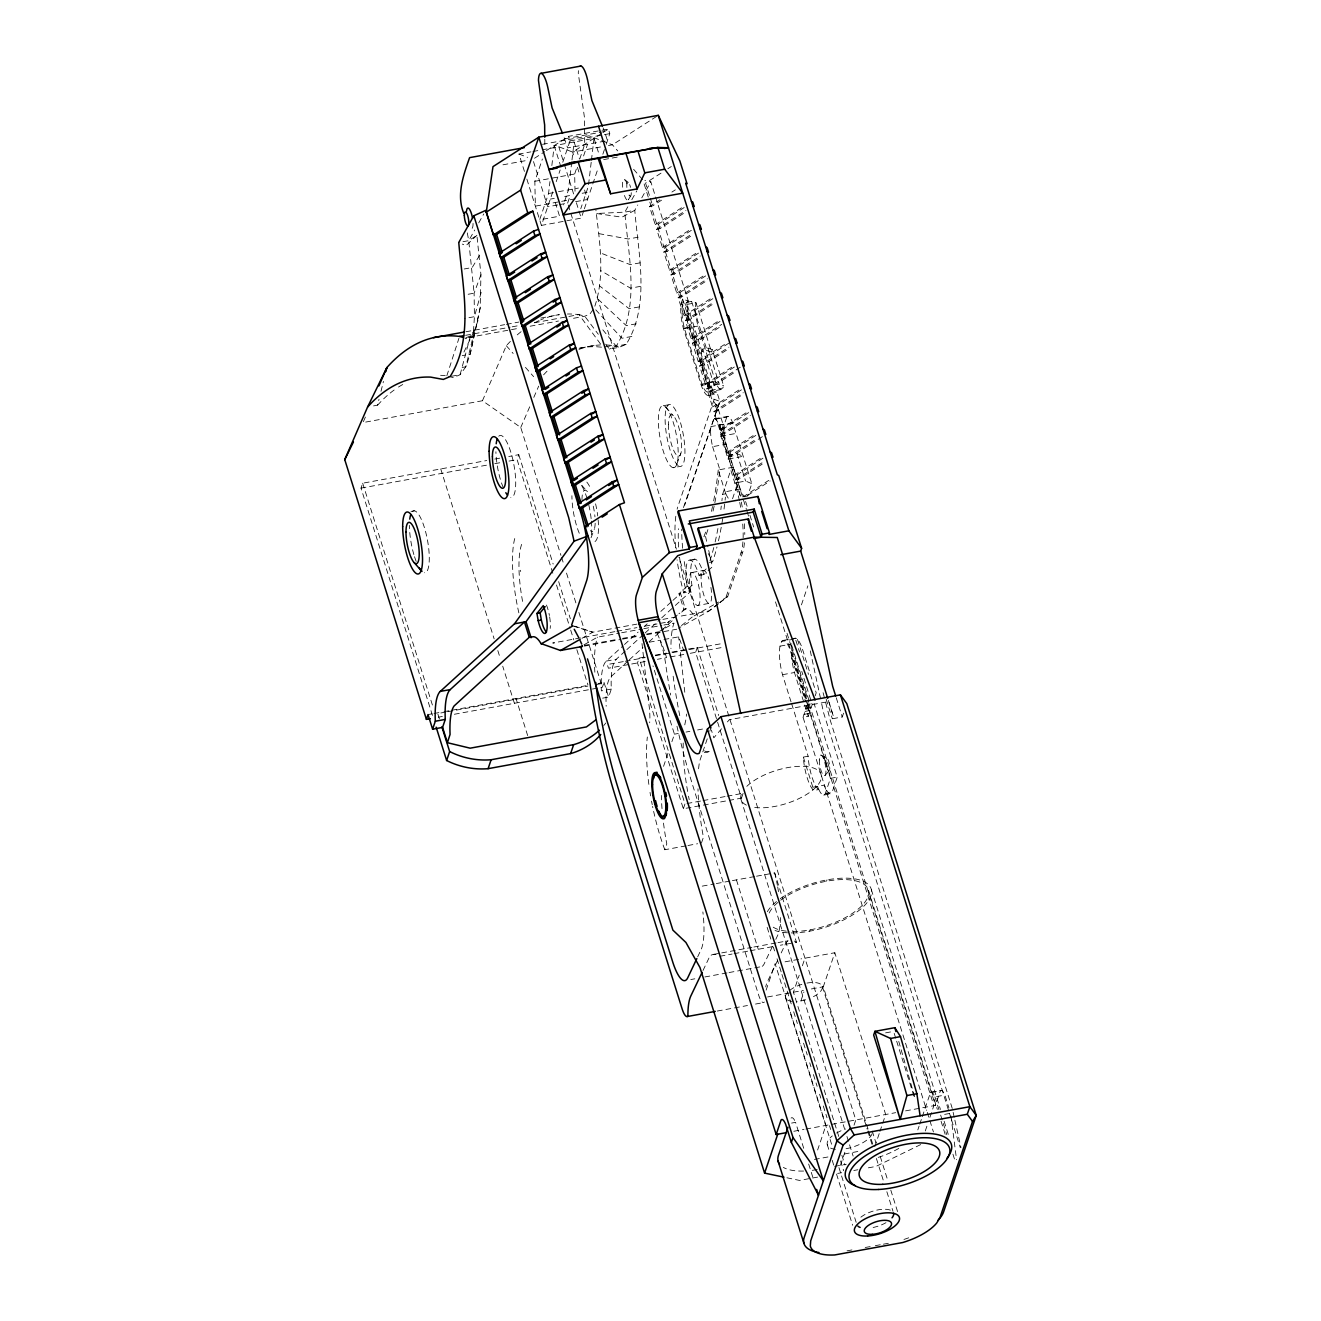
<?xml version="1.0" encoding="UTF-8"?>
<svg xmlns="http://www.w3.org/2000/svg" width="1321" height="1321" viewBox="0 0 1321 1321"><rect width="100%" height="100%" fill="white"/><g stroke="black" fill="none" stroke-linecap="round" stroke-linejoin="round"><path stroke-width="0.75" stroke-dasharray="5 3.75" d="M739.892 495.425A52.444 13.788 79.6 0 0 736.474 482.792L719.631 429.209L719.813 424.735L723 424.157L717.551 406.835L711.507 398.348L649.684 201.667M727.838 455.349L737.002 453.681L743.211 456.323L728.069 459.081L720.886 436.194L721.216 428.912L740.239 489.018A19.848 5.218 79.6 0 0 744.961 496.977M723 424.157L722.471 435.913L719.086 425.147A16.711 4.392 79.6 0 0 713.224 419.616L726.765 417.139A16.711 4.392 79.6 0 1 732.627 422.67L751.798 483.651L747.669 495.986L741.989 497.026M448.446 376.254L453.285 377.624L460.121 374.702L465.818 366.792L470.193 354.16L480.184 307.793L480.943 274.718L476.898 235.336L468.724 240.653L458.767 242.47M594.83 306.208C605.167 275.296 599.668 241.743 595.92 210.138M605.695 344.17L609.377 349.107L619.334 347.274L626.154 344.352C650.593 305.3 638.241 253.566 634.774 210.32L637.779 204.97M739.397 500.709A52.444 13.788 79.6 0 0 734.872 483.09L730.794 470.078L722.57 494.401L721.927 500.709M733.386 467.188L718.244 469.962L725.741 493.806L725.113 500.131M791.675 645.622L791.906 659.361A24.752 6.506 79.6 0 0 794.449 672.521L808.237 716.362L803.052 717.303L926.665 1110.383M555.266 202.509L559.559 216.182L539.645 219.814L548.545 193.51L549.965 181.538M551.848 165.571L554.209 145.607L594.021 138.325L599.156 154.656M571.762 161.922L568.459 189.877L563.373 204.904M571.993 159.924L574.123 141.958L579.242 158.289M591.197 162.285L588.373 186.244L580.745 208.784M591.428 160.287L594.021 138.325M718.244 469.962L717.187 478.863A383.14 100.743 79.6 0 1 713.571 501.303M720.853 509.609L721.283 506.042M724.04 509.031L724.899 501.897M480.184 307.793L470.193 354.16L462.234 355.613M373.579 405.894L377.558 405.167L379.028 399.239M380.993 391.313L383.437 381.422M478.004 320.458L474.718 329.92L470.441 335.864L460.121 374.702L450.164 376.518M521.564 544.384L520.507 548.298A60.948 16.034 79.6 0 0 523.182 604.457M481.174 292.354L474.421 316.693L473.1 337.268L465.141 338.721M446.828 375.808L458.932 338.308M432.462 715.421L361.013 488.126L362.681 483.205L486.755 460.534M575.163 198.877L535.352 206.142L534.84 181.291L542.386 159.015M583.75 210.666L581.223 218.13L541.412 225.412L552.938 191.347M556.224 181.654L560.154 170.013M562.779 162.252L569.995 140.918L568.575 136.36L608.387 129.095L609.823 133.652L606.141 144.534M575.015 191.215L574.668 174.009L577.178 166.578M579.688 159.164L584.708 144.303L584.559 127.906M567.617 203.12L570.226 195.458L562.251 196.912M583.585 155.961L587.548 144.286M584.377 208.801L598 168.56M602.838 154.26L605.48 146.482M552.822 573.248L517.105 459.609L518.773 454.672L508.767 456.505M682.66 299.041L711.309 390.19L716.973 392.221A22.457 5.911 79.6 0 1 708.089 384.18L690.123 327.03A21.863 5.746 79.6 0 1 688.324 301.089L682.66 299.041L681.553 302.327A21.863 5.746 79.6 0 0 683.353 328.269L701.319 385.418A22.457 5.911 79.6 0 0 710.203 393.46L716.973 392.221L719.829 401.336L684.707 505.117M686.441 302.327L685.665 304.656L712.465 389.959L714.116 385.105L702.772 349.025L707.957 348.084L712.267 349.669L723.611 385.732L722.818 388.077L709.278 390.554A19.798 5.201 79.6 0 1 701.93 384.13L684.46 328.549A20.723 5.449 79.6 0 1 682.478 305.234L696.002 302.773L711.491 351.997L707.098 350.61L701.913 351.551L686.441 302.327L691.626 301.386L696.002 302.773A20.723 5.449 79.6 0 0 698 326.072L715.47 381.653A19.798 5.201 79.6 0 0 722.818 388.077M701.137 353.879L702.772 349.025M711.491 351.997L712.267 349.669M592.435 689.034L602.393 687.217L604.011 682.429L598.017 683.518M711.309 390.19L710.203 393.46L681.553 302.327L688.324 301.089L650.824 181.803L644.879 180.482M602.64 698.149L608.618 697.042L611.309 689.067A53.368 14.036 79.6 0 1 616.263 659.262L625.361 650.972M714.182 399.305L677.937 506.356A71.417 18.775 79.6 0 0 677.112 509.196M683.452 507.578L719.829 401.336L711.507 398.348M644.532 657.098L639.149 658.073L637.515 662.927L683.337 808.749L701.385 805.463M726.765 417.139L724.403 424.124A20.261 5.334 79.6 0 0 726.154 444.203L712.613 446.663A20.261 5.334 79.6 0 1 710.863 426.6L732.627 422.67M720.886 436.194L736.012 433.437M728.069 459.081L729.44 455.051M732.544 498.76L738.043 482.462L745.589 481.026L751.798 483.651M709.41 562.416L712.597 561.821L713.175 560.087A383.14 100.743 79.6 0 0 716.973 546.96M688.324 649.09L697.29 647.455L695.639 652.31L741.477 798.132L729.456 800.328M663.571 766.329L668.69 751.203M671.877 741.741L674.437 734.179L652.97 665.867M742.93 541.907A52.444 13.788 79.6 0 1 740.965 552.971L725.724 598L719.664 602.706M719.928 602.558L727.706 596.58L742.567 552.673A52.444 13.788 79.6 0 0 744.631 539.909M686.028 845.853L664.826 849.733L666.791 843.921A89.151 23.448 79.6 0 1 663.423 822.488M683.337 808.749L684.988 803.895L639.149 658.073M707.23 738.835L699.552 761.523A89.151 23.448 79.6 0 0 698.38 771.282M709.79 731.273L711.078 727.491M701.451 843.046L703.433 837.233A89.151 23.448 79.6 0 1 697.983 788.786M791.048 701.88L782.511 674.701A24.752 6.506 79.6 0 1 780.017 646.151L781.619 641.412L793.558 639.232M801.434 604.869L807.874 585.847M815.206 695.771L816.196 692.831L801.797 646.993A24.207 6.357 79.6 0 0 798.082 640.008L797.339 639.215A24.207 6.357 79.6 0 0 795.275 638.192L794.086 638.654M741.477 798.132L743.129 793.277M803.052 717.303L808.039 702.607M808.237 716.362L812.217 704.605L801.781 671.415M843.574 713.142L842.286 716.956L832.329 718.773L833.27 715.999L828.828 701.55L729.275 719.73L726.699 722.752M818.624 789.578A25.495 6.704 79.6 0 1 808.369 759.592L808.138 756.223L803.35 757.098L803.597 760.467A25.495 6.704 79.6 0 0 813.835 790.453L818.624 789.578L817.616 786.375A19.914 5.234 79.6 0 0 825.295 793.624L830.463 778.366L805.843 700.064M825.295 793.624L832.065 792.385L837.217 777.128L814.066 703.466M766.13 990.123L775.097 963.653L825.939 1125.409L817.616 1149.997M809.624 931.206L810.087 929.852M826.533 881.223L826.996 879.869M838.769 1136.44L793.442 992.22L799.205 975.212M802.392 965.75L804.951 958.187M800.906 1000.938L803.911 992.005M868.029 1129.042L823.297 986.77L834.822 952.738L800.972 958.914M840.453 1165.304L846.067 1148.725A23.497 9.693 -17.4 0 0 872.058 1133.765M854.027 1125.195L855.81 1119.96L678.944 557.264M874.783 1146.645L879.274 1133.401M879.902 1131.519L885.664 1114.495L834.822 952.738M917.814 1129.901L919.086 1126.119M919.73 1124.221L921.645 1118.557M922.289 1116.674L930.43 1092.632L940.37 1090.816A14.25 3.748 79.6 0 1 944.895 1095.059L948.891 1107.824M925.294 1130.974L927.259 1125.145M929.901 1117.368L933.848 1105.694L806.421 700.262M905.579 1110.862L935.433 1105.396L940.37 1090.816M480.943 274.718L474.107 293.179L474.421 316.693L464.464 318.51M591.065 537.713L594.318 529.094M676.847 464.051L680.744 453.697M365.389 417.073L362.994 422.571L482.446 400.742L520.755 427.476L560.946 555.381M482.446 400.742L506.323 345.739A1033.121 271.647 79.6 0 1 510.368 341.396M520.755 427.476L529.721 406.785M533.8 397.39L538.704 386.112M697.67 956.833L700.989 949.816A52.295 13.755 79.6 0 0 702.871 911.936M772.455 946.364L764.149 963.901A36.245 9.528 79.6 0 1 760.021 966.559M775.79 939.347L777.442 935.846A52.295 13.755 79.6 0 0 780.447 915.585M703.003 970.506L709.938 956.008A96.598 25.396 79.6 0 1 717.815 955.033M777.722 960.169L767.319 981.916A51.453 13.524 79.6 0 0 765.685 986.936M781.19 952.92L786.391 942.038A96.598 25.396 79.6 0 1 788.191 940.915M463.952 352.03L474.718 329.92L465.818 366.792L459.84 367.882M468.146 294.269L474.107 293.179L468.724 240.653L474.734 230.003M478.73 222.886L483.767 213.936M627.822 206.803L624.816 212.136C628.301 255.382 640.635 307.116 616.197 346.185L609.377 349.107M631.818 199.702L636.821 190.818M641.791 197.836L650.824 181.803M479.506 255.481L472.191 267.519L464.232 268.989M630.695 196.02L628.284 199.785A10.485 2.758 79.6 0 0 629.143 194.914M593.112 309.576L589.893 314.035L584.774 316.231L570.606 318.823M679.588 557.479A60.948 16.034 79.6 0 0 683.997 582.429L685.88 589.876L683.717 592.881A71.417 18.775 79.6 0 1 677.062 559.757M721.547 728.779L713.819 737.828L711.359 730.018M824.965 775.51L829.225 770.622M377.558 405.167L382.116 400.346A996.496 262.02 79.6 0 1 397.076 387.978M543.591 374.834L548.165 369.996M476.898 235.336L465.884 245.689L462.333 244.088M681.471 625.593L693.921 615.652A44.931 11.823 79.6 0 0 685.516 608.898L683.997 609.84L678.944 593.756L687.184 586.243L691.973 585.368A26.882 7.067 79.6 0 1 693.294 559.757A26.882 7.067 79.6 0 1 703.829 574.569L706.685 571.943M687.184 586.243A26.882 7.067 79.6 0 1 688.522 560.632A26.882 7.067 79.6 0 1 699.04 575.428L706.207 568.905M611.309 689.067L601.352 690.883A53.368 14.036 79.6 0 1 606.306 661.078L622.967 645.903M624.486 644.516L638.126 632.099M644.186 626.583L647.207 623.826M660.847 611.392L671.448 601.732M672.967 600.361L680.53 593.459L685.351 608.766L679.291 614.298M691.973 585.368L683.717 592.881L690.487 591.643A71.417 18.775 79.6 0 1 683.816 558.519M708.122 570.639L712.415 566.726L707.676 545.903M626.864 649.602L643.525 634.427M645.044 633.04L660.203 619.235M661.705 617.865L673.826 606.818M675.345 605.447L690.487 591.643L685.88 589.876M627.789 661.21L610.186 677.458A53.831 14.151 79.6 0 0 606.157 705.909L606.174 706.207M629.308 659.823L642.931 647.406M648.991 641.89L673.231 619.813M683.997 609.84L685.351 608.766L678.911 613.786M677.31 615.041L667.666 622.571L669.004 621.762L658.981 623.595M718.145 603.879L709.03 610.946L678.548 628.218M718.376 603.763L709.03 610.946L678.961 616.445M727.706 596.58L720.457 600.989M534.51 158.256L544.731 151.684M546.432 150.594L568.575 136.36M601.583 133.471L572.637 152.08L558.8 146.763L542.865 149.686M603.284 132.364L608.387 129.095M656.57 116.43L612.449 144.798L608.469 145.525M660.995 173.167L645.54 183.091L649.717 196.383M667.865 168.741L671.299 166.529M684.195 207.546L658.436 224.108L655.249 224.686L649.519 206.472L659.856 199.818M671.91 192.057L675.361 189.844M649.519 206.472L652.706 205.878L663.01 199.256M655.249 224.686L682.808 206.968M691.345 230.333L665.586 246.895L662.399 247.473L656.686 229.243L685.962 210.419M656.686 229.243L659.856 228.665L685.616 212.103M662.399 247.473L689.975 229.755M698.512 253.12L672.752 269.682L669.565 270.26L663.836 252.03L691.411 234.312M663.836 252.03L667.022 251.452L692.782 234.89M669.565 270.26L698.859 251.436M705.678 275.907L679.919 292.469L676.732 293.047L671.002 274.818L700.295 255.993M671.002 274.818L674.189 274.24L699.948 257.678M676.732 293.047L704.291 275.313M712.828 298.678L687.085 315.257L683.898 315.835L678.168 297.605L707.445 278.764M678.168 297.605L681.355 297.027L707.098 280.465M683.898 315.835L713.175 296.994M719.995 321.465L694.235 338.027L691.048 338.622L685.318 320.392L712.894 302.658M685.318 320.392L688.505 319.798L714.265 303.236M691.048 338.622L720.341 319.781M728.878 343.146L701.401 360.815L698.215 361.393L692.485 343.179L721.778 324.339M692.485 343.179L695.672 342.585L721.431 326.023M698.215 361.393L725.774 343.675M734.327 367.04L708.568 383.602L705.381 384.18L699.651 365.95L728.928 347.126M699.651 365.95L702.838 365.372L728.598 348.81M705.381 384.18L734.658 365.356M741.477 389.827L715.718 406.389L712.531 406.967L706.818 388.737L734.377 371.019M736.094 369.913L741.263 366.578M706.818 388.737L709.988 388.159L735.747 371.597M712.531 406.967L741.824 388.143M748.644 412.614L722.884 429.176L719.697 429.754L713.967 411.525L743.261 392.7M713.967 411.525L717.154 410.947L742.914 394.385M719.697 429.754L747.273 412.036M755.81 435.402L730.051 451.964L726.864 452.542L721.134 434.312L750.427 415.471M721.134 434.312L724.321 433.734L750.08 417.172M726.864 452.542L754.423 434.807M762.96 458.172L737.217 474.734L734.03 475.329L728.3 457.099L755.86 439.365M728.3 457.099L731.487 456.521L762.382 436.64M734.03 475.329L763.307 456.488M740.619 496.283L735.45 479.886L764.743 461.046M735.45 479.886L738.637 479.292L764.397 462.73M742.914 496.993L768.756 480.382M747.802 495.309L770.126 480.96M582 638.291L592.766 632.198L636.871 624.139M583.998 644.797L597.488 637.151L619.615 633.106M663.819 628.912L656.834 632.858L657.445 633.997A35.254 9.264 79.6 0 1 665.602 663.637A214.993 56.539 79.6 0 0 670.672 695.044M665.503 627.954L673.941 623.182A68.692 18.065 79.6 0 0 670.952 648.628M694.07 615.933L718.69 601.98M920.687 1144.58L875.922 1166.443L865.866 1168.292M470.441 335.864L465.322 338.06L519.995 328.07M738.043 482.462L734.872 483.09M564.761 138.804L604.589 131.539L607.445 140.653L567.634 147.919L563.274 135.171M542.485 144.336L589.05 135.815L599.85 139.96M569.995 140.918L609.823 133.652M524.437 171.4L518.971 154.045L530.926 151.865M532.908 151.502L540.883 150.049M502.954 164.811L526.848 160.452M600.51 146.994L572.637 152.08L574.42 157.777M603.664 159.593L618.69 156.852M534.84 181.291L574.668 174.009M548.545 193.51L556.521 192.057M558.502 191.694L578.416 188.061M550.312 199.108L554.292 198.381M582.165 193.279L590.124 191.826M557.677 204.953L547.72 206.77L532.809 159.362M559.658 204.59L565.636 203.484M575.593 201.667L587.531 199.488L584.559 190.009M638.241 237.186L628.284 239.002L598.958 233.652M640.157 262.829L630.2 264.646L600.395 252.889M640.47 286.36L630.513 288.176L600.626 270.524M465.933 331.753L504.672 324.652M506.422 324.355L518.856 322.06M540.85 318.064L559.344 314.662A1033.121 271.647 79.6 0 0 540.619 319.897M465.619 335.319L510.154 327.179M512.185 326.815L518.261 325.693M534.46 322.737L566.841 316.825M568.872 316.446L578.994 314.596L584.774 316.231L598.314 334.312M530.117 326.221L558.453 321.036M639.149 306.918L629.192 308.734L599.635 285.963M636.243 323.81L626.286 325.643L597.455 298.629M631.867 336.442L621.91 338.259L595.556 309.609M683.353 328.269L690.123 327.03M684.46 328.549L698 326.072M594.087 345.541L578.004 348.496A996.496 262.02 79.6 0 1 596.679 346.763L602.921 347.291L612.878 345.458L619.334 347.274M626.154 344.352L616.197 346.185L601.171 327.806M701.93 384.13L715.47 381.653M701.319 385.418L708.089 384.18M714.116 385.105L719.285 384.163L723.611 385.732M707.825 391.99L721.365 389.513M708.485 395.392L715.239 394.17M663.274 405.745L670.044 404.507M714.43 418.79L727.97 416.313M494.764 459.064L500.758 457.974M361.013 488.126L486.689 465.157M494.814 463.671L500.89 462.565M508.998 461.079L517.105 459.609M719.631 429.209L722.818 428.615M410.996 511.425L414.381 510.814M673.231 467.684A31.473 8.273 79.6 0 0 673.182 422.126A31.473 8.273 79.6 0 0 658.337 420.326A31.473 8.273 79.6 0 0 673.231 467.684L680.001 466.445A31.473 8.273 79.6 0 0 679.952 420.887A31.473 8.273 79.6 0 0 665.107 419.087A31.473 8.273 79.6 0 0 680.001 466.445M740.239 489.018L725.113 491.792A19.848 5.218 79.6 0 0 728.498 498.496M722.57 494.401L725.741 493.806M707.907 529.622A383.14 100.743 79.6 0 1 705.53 536.425L703.928 536.722A383.14 100.743 79.6 0 0 706.322 529.903M690.024 560.054L694.796 559.179M740.965 552.971L742.567 552.673M692.154 572.472L703.697 570.358M699.04 575.428L703.829 574.569M678.944 593.756L680.53 593.459M697.455 605.497A16.777 4.409 79.6 0 0 697.438 581.207A16.777 4.409 79.6 0 0 689.512 580.249A16.777 4.409 79.6 0 0 697.455 605.497L708.997 603.4M662.927 619.367L676.963 616.808M614.876 631.653L552.739 642.997L554.226 643.046M616.874 631.289L636.92 627.624M644.945 626.154L656.966 623.958M621.63 632.742L641.758 629.06M643.773 628.697L661.871 625.394M663.885 625.015L673.941 623.182M584.328 645.375L618.525 639.133M622.554 638.39L638.637 635.451M646.696 633.981L658.766 631.768M584.41 646.101L620.622 639.48M622.62 639.116L638.737 636.177M646.679 634.724L676.748 629.225M649.338 642.204L660.318 640.19A91.298 24.009 79.6 0 1 665.388 653.912L666.577 657.627L657.412 659.295M663.984 639.513L678.647 636.838A91.298 24.009 79.6 0 1 681.223 643.459M606.306 661.078L616.263 659.262M655.398 655.1L666.395 653.102M671.894 652.095L686.54 649.42M623.281 661.606L607.247 664.546L608.436 668.244L629.754 664.347M625.279 661.243L645.325 657.577M655.348 655.744L687.432 649.882M689.43 649.519L723.512 643.294M631.702 664.001L646.464 661.293M670.242 656.95L684.889 654.275M690.272 653.301L722.769 647.356M783.336 640.371L795.275 638.192M780.017 646.151L791.956 643.971M428.021 714.578L432.017 713.852M434.015 713.489L442.023 712.019M444.021 711.656L450.015 710.566M452.013 710.203L588.01 685.351M445.722 712.085L437.713 713.538L439.497 719.235M447.72 711.705L587.795 686.111M595.788 684.658L603.747 683.205M438.357 717.187L442.353 716.461M454.358 714.265L588.439 689.777M782.511 674.701L794.449 672.521M806.041 708.485L811.226 707.544L810.004 703.664M674.437 734.179L678.3 733.469M686.012 732.065L689.876 731.355M697.587 729.952L705.298 728.548M805.05 711.425L810.219 710.483L791.378 650.51M804.06 714.364L809.228 713.423L806.223 703.829M704.275 752.574L708.254 751.831M687.003 803.531L701.022 800.972M703.036 800.592L725.08 796.563M727.095 796.2L741.114 793.64M830.463 778.366L837.217 777.128M703.383 805.1L727.442 800.691M812.828 787.25L824.387 785.136A19.914 5.234 79.6 0 0 832.065 792.385M823.776 795.093L830.546 793.855M687.96 845.506L697.604 843.739M702.244 886.127L714.314 883.931M716.312 883.567L730.397 880.991M732.412 880.612L754.539 876.583M756.553 876.203L774.667 872.9L796.48 942.286L780.381 945.225M713.67 954.356L719.697 953.25M721.712 952.887L751.897 947.372M753.911 947.008L776.038 942.963M778.052 942.6L788.109 940.75M720.028 956.255L732.098 954.043M734.096 953.679L748.181 951.103M750.196 950.74L772.323 946.695M785.054 961.82L798.99 959.277M690.784 979.538L694.813 978.811M704.869 976.962L726.996 972.917M729.01 972.553L761.21 966.675M767.551 996.959L791.444 992.583M793.442 992.22L803.399 990.403M811.358 988.95L823.297 986.77M717.286 1011.044L747.471 1005.529M755.513 1004.059L763.571 1002.589M885.615 1032.857L893.574 1031.404M931.041 1092.219L940.998 1090.403M791.593 1123.081L795.572 1122.355L803.746 1148.395M930.43 1092.632A14.25 3.748 79.6 0 1 934.938 1096.892L944.895 1095.059M793.822 1131.271L804.043 1129.405M805.86 1129.075L895.704 1112.662M944.647 1114.379L950.625 1113.289L956.553 1159.706M814.413 1159.442L828.35 1156.899M844.284 1153.993L858.221 1151.433M834.641 1166.36L846.266 1164.247M817.583 1177.11L799.469 1180.413L785.912 1177.572M837.696 1173.428L841.725 1172.701M853.795 1170.489L857.824 1169.762M847.025 1250.838L853.085 1249.732M865.222 1247.503L873.313 1246.033M875.344 1245.67L881.404 1244.547M883.419 1244.184L889.495 1243.078M606.636 344.946L612.878 345.458M440.587 375.28L445.276 375.676M572.835 625.939L592.766 632.198L571.613 625.097M601.649 140.653L612.449 144.798L617.749 150.924M518.971 154.045L527.624 157.364M820.968 755.117L826.797 758.221M624.85 179.821L628.35 182.43M506.323 345.739L513.159 353.467M525.444 367.387L533.634 376.65M665.668 407.066L673.297 415.702M581.785 485.335L586.871 491.098M633.634 169.319L642.898 180.036M600.527 344.021L578.994 314.596A1033.121 271.647 79.6 0 0 567.419 314.018M708.254 553.532L712.597 561.821M603.086 127.889L604.589 131.539M836.259 697.802L842.286 716.956M828.366 700.378L833.27 715.999M826.203 699.255L832.329 718.773M952.259 1108.435L830.364 720.639L825.179 700.675M950.971 1118.061L823.644 712.96L821.051 700.939M951.582 1120.026L960.235 1147.553M707.957 348.084L719.285 384.163M691.626 301.386L707.098 350.61M797.471 639.364L808.485 674.37M795.836 640.272L799.519 651.963M737.002 453.681L745.589 481.026M871.332 889.611L940.436 1109.475M944.135 1121.248L949.072 1136.952M934.938 1096.892L938.95 1109.64M940.668 1115.106L946.794 1134.64M952.936 1154.174L955.397 1161.985M791.725 645.507L809.393 701.715M868.524 890.453L937.349 1109.458M941.047 1121.182L945.341 1134.871M650.312 198.282L652.706 205.878M658.436 224.108L659.856 228.665M665.586 246.895L667.022 251.452M672.752 269.682L674.189 274.24M679.919 292.469L681.355 297.027M687.085 315.257L688.505 319.798M694.235 338.027L695.672 342.585M701.401 360.815L702.838 365.372M708.568 383.602L709.988 388.159M715.718 406.389L717.154 410.947M722.884 429.176L724.321 433.734M730.051 451.964L731.487 456.521M737.217 474.734L738.637 479.292M745.605 501.468L747.455 507.363M749.932 515.223L753.647 527.029M787.035 633.271L808.683 702.111M809.294 704.093L935.433 1105.396M644.136 183.966L649.073 199.702M719.813 424.735L746.415 509.361M747.025 511.326L748.875 517.238M775.477 601.864L805.793 698.297M805.232 698.115L789.842 649.172A24.207 6.357 79.6 0 0 781.619 641.412M791.741 657.775L805.612 701.913M927.276 1112.348L933.435 1131.965M712.613 446.663L719.846 469.665L718.773 478.565A383.14 100.743 79.6 0 1 714.826 502.756M791.659 703.812L808.138 756.223M894.201 1033.369L896.051 1039.247M896.662 1041.212L914.545 1098.131M803.35 757.098L813.835 790.453M577.393 167.255L579.787 174.834M872.24 1131.073L875.955 1142.88M880.281 1156.651L887.712 1180.264M890.8 1190.105L897.603 1211.753M868.64 1130.991L872.917 1144.63M558.8 146.763L563.638 162.202M564.249 164.134L573.941 194.98M576.369 202.707L581.223 218.13M822.339 986.473L867.187 1129.174M867.798 1131.123L872.108 1144.812M876.401 1158.484L883.782 1181.948M886.853 1191.724L892.996 1211.258M554.209 145.607L561.045 167.371M568.245 205.085L676.402 549.189M697.29 647.455L718.674 715.503M740.899 799.122L844.482 1128.629M846.943 1136.473L853.118 1156.09M841.857 1155.248L844.928 1165.023M767.138 927.342L770.853 939.132M773.313 946.975L774.552 950.905M777.012 958.749L781.338 972.487M781.949 974.452L791.213 1003.91M793.673 1011.754L797.372 1023.527M799.849 1031.387L801.087 1035.317M803.548 1043.161L807.247 1054.934M809.723 1062.794L810.945 1066.724M813.422 1074.567L817.121 1086.341M819.598 1094.201L820.82 1098.131M823.297 1105.974L826.996 1117.748M829.456 1125.608L830.694 1129.538M840.569 1160.944L843.657 1170.753M785.5 997.537L832.18 1146.1M838.951 1167.599L856.157 1222.321M526.864 179.111L541.412 225.412M827.26 1144.58L829.737 1152.457M832.213 1160.333L834.063 1166.228M836.54 1174.105L852.623 1225.261M736.441 879.885L758.254 949.271M808.667 1164.016L813.571 1179.636M604.011 682.429L608.618 697.042M561.574 557.346L564.05 565.223M566.511 573.083L576.418 604.572M578.895 612.449L602.393 687.217M518.773 454.672L553.152 564.05M558.667 581.62L570.342 618.723M556.521 585.005L570.078 628.119M570.689 630.084L573.776 639.876M576.848 649.668L587.928 684.939M520.325 570.259L520.722 571.531M527.673 735.599L516.016 698.495L514.397 703.3L502.723 666.197M440.735 468.938L494.137 638.852M497.819 650.576L500.279 658.386M362.681 483.205L432.661 705.843M898.759 1041.394L915.04 1098.164M823.099 692.683L824.667 698.677M705.53 536.425L707.247 544.004M953.135 1112.348L954.439 1118.227M954.868 1120.175L960.978 1147.586M810.268 650.857L820.622 698.925M467.32 232.909L468.724 240.653M684.773 692.254L678.647 636.838M642.006 643.542L648.429 700.939A34.164 8.983 79.6 0 1 649.684 722.769M584.543 125.858L584.476 117.652L578.284 73.183A16.826 4.425 79.6 0 1 578.433 70.674M544.78 139.283L544.846 145.442M774.667 872.9A52.295 13.755 79.6 0 1 777.392 885.334M777.689 886.919A52.295 13.755 79.6 0 1 778.465 891.675M676.979 726.236A214.993 56.539 79.6 0 0 692.699 785.285L758.584 994.911A14.762 3.88 79.6 0 0 764.347 1002.045M648.859 784.393A81.324 21.384 79.6 0 1 647.34 737.002M683.205 742.996A81.324 21.384 79.6 0 0 686.392 783.914A89.646 23.563 79.6 0 0 688.191 794.466M684.773 724.882A81.324 21.384 79.6 0 1 685.533 721.249A34.164 8.983 79.6 0 0 686.458 714.05M679.77 715.668A169.27 44.501 79.6 0 1 672.818 673.776M662.019 808.601A89.151 23.448 79.6 0 1 661.342 795.473M682.462 646.96A91.298 24.009 79.6 0 1 683.7 650.559M594.846 672.224A68.692 18.065 79.6 0 1 597.488 637.151M794.268 941.064A96.598 25.396 79.6 0 1 796.48 942.286M664.826 849.733A89.646 23.563 79.6 0 1 652.591 806.404M652.227 804.671A89.646 23.563 79.6 0 1 651.55 801.153M650.609 795.886A89.646 23.563 79.6 0 1 650.031 792.369M689.215 799.717A89.646 23.563 79.6 0 1 688.522 796.216M517.254 334.874A1033.121 271.647 79.6 0 1 521.481 331.373M534.592 322.786A1033.121 271.647 79.6 0 1 539.1 320.574M518.856 612.878A71.417 18.775 79.6 0 1 515.487 536.045M473.05 223.431A10.485 2.758 79.6 0 1 469.896 227.344M416.198 561.425A31.473 8.273 79.6 0 1 414.431 556.372M413.869 554.556A31.473 8.273 79.6 0 1 409.444 525.395M412.334 511.607A31.473 8.273 79.6 0 1 427.211 538.77A31.473 8.273 79.6 0 1 424.338 572.753M398.48 387.053A996.496 262.02 79.6 0 1 402.74 384.51M503.251 487.565A31.473 8.273 79.6 0 1 495.903 451.765M498.76 436.211A31.473 8.273 79.6 0 1 513.638 463.39A31.473 8.273 79.6 0 1 510.765 497.373M605.745 723.033A68.775 59.973 18.7 0 1 603.78 725.526M741.329 502.079A52.444 13.788 79.6 0 1 742.534 508.833M744.317 523.743A52.444 13.788 79.6 0 1 744.763 534.411M739.727 502.376A52.444 13.788 79.6 0 1 740.932 509.13M742.732 524.041A52.444 13.788 79.6 0 1 743.029 540.19M682.643 548.215A71.417 18.775 79.6 0 1 681.719 529.094M578.978 349.405A996.496 262.02 79.6 0 1 600.312 344.963M714.116 506.207A383.14 100.743 79.6 0 1 712.613 512.878M712.514 506.504A383.14 100.743 79.6 0 1 711.012 513.175M626.831 199.818A10.485 2.758 79.6 0 1 624.321 195.062M622.686 187.235A10.485 2.758 79.6 0 1 624.057 179.491A10.485 2.758 79.6 0 1 628.069 187.07M675.692 547.422A71.417 18.775 79.6 0 1 675.84 515.966M678.614 547.109A60.948 16.034 79.6 0 1 678.499 528.747M631.273 192.701A7.133 1.882 79.6 0 1 627.987 192.816M626.881 187.483A7.133 1.882 79.6 0 1 627.822 182.215A7.133 1.882 79.6 0 1 630.546 187.367M722.67 518.691A383.14 100.743 79.6 0 1 717.864 543.344M717.914 528.483A383.14 100.743 79.6 0 1 715.074 542.287M713.786 547.538A383.14 100.743 79.6 0 1 709.988 560.665M710.913 587.432A16.777 4.409 79.6 0 1 707.28 602.211A16.777 4.409 79.6 0 1 701.137 575.824A16.777 4.409 79.6 0 1 708.981 579.093M586.838 482.115A31.473 8.273 79.6 0 1 591.131 489.695M595.589 503.846A31.473 8.273 79.6 0 1 597.736 515.933M598.149 519.88A31.473 8.273 79.6 0 1 593.558 541.825M579.275 533.271A31.473 8.273 79.6 0 1 571.91 495.705M581.801 485.798A31.473 8.273 79.6 0 1 586.755 497.505M588.819 505.084A31.473 8.273 79.6 0 1 591.197 519.17M591.395 521.118A31.473 8.273 79.6 0 1 591.395 534.741M595.177 523.265A20.971 5.515 79.6 0 1 590.305 530.629M581.983 499.932A20.971 5.515 79.6 0 1 588.572 493.327M593.245 506.191A20.971 5.515 79.6 0 1 594.962 516.874M546.448 605.051A16.777 4.409 79.6 0 1 549.404 615.454M549.652 616.89A16.777 4.409 79.6 0 1 550.197 628.416M908.699 1237.794A48.91 20.195 -17.4 0 1 901.764 1240.105M898.792 1148.411A48.91 20.195 -17.4 0 1 875.988 1158.088M806.933 983.088A19.237 7.943 -17.4 0 1 822.24 986.143A19.237 7.943 -17.4 0 1 811.92 997.405M805.727 999.766A19.237 7.943 -17.4 0 1 796.266 1001.483M792.171 1001.401A19.237 7.943 -17.4 0 1 787.052 992.93M789.611 990.436A19.237 7.943 -17.4 0 1 802.111 984.261M780.744 900.146A52.444 21.648 -17.4 0 1 850.889 880.001A52.444 21.648 -17.4 0 1 857.758 909.442A52.444 21.648 -17.4 0 1 788.026 931.305M786.292 931.14A52.444 21.648 -17.4 0 1 771.101 925.575M769.185 913.026A52.444 21.648 -17.4 0 1 779.324 901.252M746.811 786.342A41.958 17.322 -17.4 0 1 805.298 766.444A41.958 17.322 -17.4 0 1 811.111 791.362A41.958 17.322 -17.4 0 1 751.616 806.916M746.348 805.133A41.958 17.322 -17.4 0 1 741.246 794.334M791.064 1118.094A14.25 3.748 79.6 0 1 795.572 1122.355M885.962 1222.701A19.237 7.943 -17.4 0 1 872.174 1227.671M860.879 1217.186A19.237 7.943 -17.4 0 1 892.517 1211.407M780.232 898.693A55.383 22.853 -17.4 0 1 857.725 879.439A55.383 22.853 -17.4 0 1 851.797 915.42A55.383 22.853 -17.4 0 1 774.998 930.479M767.336 911.705A55.383 22.853 -17.4 0 1 777.144 901.021M835.417 1149.303A23.497 9.693 -17.4 0 1 832.28 1135.911M836.589 1133.005A23.497 9.693 -17.4 0 1 845.589 1128.993M817.204 1169.547A48.91 20.195 -17.4 0 1 809.245 1170.687M803.597 1171.05A48.91 20.195 -17.4 0 1 783.37 1167.417M709.228 751.368A43.56 11.46 79.6 0 1 703.713 750.08M634.774 210.32L621.976 217.172L596.349 213.507L624.816 212.136L634.774 210.32M819.317 759.988A10.485 2.758 79.6 0 0 824.287 775.774A10.485 2.758 79.6 0 0 824.271 760.582A10.485 2.758 79.6 0 0 819.317 759.988M825.79 761.177A6.374 1.668 79.6 0 0 828.812 770.77A6.374 1.668 79.6 0 0 828.812 761.54A6.374 1.668 79.6 0 0 825.79 761.177M668.409 424.553A20.971 5.515 79.6 0 0 678.334 456.125A20.971 5.515 79.6 0 0 678.317 425.758A20.971 5.515 79.6 0 0 668.409 424.553"/><path stroke-width="1.5" d="M786.127 1132.691L776.17 1134.508L585.104 526.633L619.433 504.539L624.47 502.789L532.792 211.145L496.613 234.411L493.427 234.989L486.26 212.202L492.997 166.628L538.819 137.169L658.271 115.34L679.886 161.013L687.052 183.801L685.698 183.206L777.359 474.85L778.713 475.444L801.616 548.314L800.675 551.088L809.806 580.134L832.659 686.309L835.665 695.886M385.897 371.531L386.871 367.568A1033.121 271.647 79.6 0 1 459.543 336.426L463.588 335.683M900.195 1119.415L906.916 1095.555L890.552 1038.438L874.931 1031.338L873.66 1035.037L900.195 1119.415L874.931 1031.338L894.829 1027.688L900.509 1036.622L916.873 1093.738L920.093 1115.783M430.382 718.657L426.402 719.384L428.021 714.578L432.611 729.209L442.568 727.392L445.276 719.417A53.368 14.036 79.6 0 1 450.23 689.595L524.454 621.976L529.259 637.3L532.627 636.838A44.931 11.823 79.6 0 1 541.032 643.591L560.484 650.477L582.528 646.448M432.611 729.209L435.319 721.233A53.368 14.036 79.6 0 1 440.273 691.411L514.496 623.793L574.074 541.181L587.845 535.996M595.721 719.978L586.425 726.93L470.16 748.181L447.39 742.699L450.065 734.426A53.831 14.151 79.6 0 1 454.094 705.975L529.259 637.3M600.758 734.459A68.775 59.973 18.7 0 1 570.622 753.597L488.093 768.673A68.775 59.973 18.7 0 1 446.63 760.5L449.652 751.55L441.891 726.847M488.093 768.673L491.131 759.74L573.644 744.648A68.775 59.973 18.7 0 0 599.404 730.183M570.622 753.597L573.644 744.648M801.616 548.314L788.868 530.811L768.954 534.46L769.483 532.908L758.023 496.448L678.383 510.996L689.843 547.455L689.314 549.008L669.4 552.64L642.353 577.409L636.474 594.78A20.971 5.515 79.6 0 0 638.192 620.276L671.101 749.75L792.996 1137.53L823.346 1180.891L684.278 738.422L638.902 622.736L658.816 619.087L695.011 734.261A43.56 11.46 79.6 0 0 701.22 747.075M678.383 510.996L677.855 512.548L689.314 549.008M827.755 698.429L777.26 537.498L754.225 537.152L704.043 546.316L677.723 555.695L662.25 573.776L656.372 591.148A20.971 5.515 79.6 0 0 658.089 616.626L658.816 619.087M698.314 528.086L697.835 529.539L703.565 547.769L704.043 546.316L698.314 528.086L748.495 518.922L754.225 537.152L815.057 699.965M755.579 538.258L761.094 537.251L762.118 534.245L754.208 509.097L689.298 520.953L697.207 546.101L696.2 549.107L699.882 548.446M748 520.375L748.495 518.922M758.023 496.448L759.311 503.763M761.094 537.251L753.185 512.102L754.208 509.097M753.73 538.605L754.225 537.152M937.761 1220.604A48.91 20.195 -17.4 0 0 943.59 1211.918L976.252 1115.436L846.811 703.614L840.42 694.863L720.969 716.692L707.445 729.076L699.288 753.185A43.56 11.46 79.6 0 1 685.054 736.078L638.902 622.736M776.17 1134.508L781.107 1119.911A14.25 3.748 79.6 0 1 785.615 1124.171L791.345 1142.401L818.492 1195.257L816.642 1189.395M783.98 1177.176L764.595 1173.114L777.755 1134.211M787.976 1127.209L778.449 1155.363A48.91 20.195 -17.4 0 0 779.555 1164.148M791.345 1142.401L792.996 1137.53M818.937 1252.539A48.91 20.195 -17.4 0 1 804.225 1237.381L836.887 1140.898L850.41 1128.514L969.878 1106.684L967.286 1114.264L854.208 1134.921L843.112 1145.076L810.698 1240.865L810.318 1246A43.626 17.999 -17.4 0 0 834.756 1254.95L902.705 1242.533A43.626 17.999 -17.4 0 0 936.82 1222.883L940.106 1217.219L972.52 1121.43L976.252 1115.436L969.878 1106.684L840.42 694.863M493.427 234.989L527.773 212.896L520.606 190.125L538.819 137.169L669.4 552.64M426.402 719.384L344.748 459.625L367.601 407L386.871 367.568L378.912 385.897M696.844 958.584L687.696 977.87A36.245 9.528 79.6 0 1 672.934 962.629L618.509 789.463A169.27 44.501 79.6 0 1 596.365 687.746A68.692 18.065 79.6 0 1 595.738 682.462M598.132 158.371L610.599 193.774L637.151 188.92L644.797 172.853L637.96 151.106L578.218 162.021L549.008 169.583L557.099 168.114M702.128 972.322L690.866 995.885A51.453 13.524 79.6 0 0 687.894 1016.014A14.762 3.88 79.6 0 1 682.131 1008.881L616.246 799.255A214.993 56.539 79.6 0 1 589.149 677.607A35.254 9.264 79.6 0 0 580.992 647.967L580.381 646.828L582.313 645.738M344.748 459.625L353.434 441.99M541.164 643.872L572.835 625.939L571.613 625.097L586.474 581.19A52.444 13.788 79.6 0 0 586.441 537.366L585.236 530.613A52.444 13.788 79.6 0 0 580.381 511.326L485.798 210.353L473.826 215.752L458.767 242.47C462.251 285.716 474.586 337.449 450.164 376.518L443.328 379.441L430.629 377.112A996.496 262.02 79.6 0 0 372.159 402.162L367.601 407M604.968 180.135L585.071 183.768L563.274 214.993L682.726 193.163L664.694 169.22L657.858 147.457L569.962 162.83L549.008 169.583M514.496 623.793L526.039 621.696L586.656 537.63M536.97 613.456L543.261 605.629A16.777 4.409 79.6 0 1 546.481 631.504A16.777 4.409 79.6 0 1 538.175 620.655L536.97 613.456L540.14 612.861L545.177 606.62M486.26 212.202L520.606 190.125M500.593 257.777L534.939 235.683L539.959 233.933L503.78 257.182L500.593 257.777L499.156 253.219L533.502 231.125L538.522 229.375M516.131 243.774L521.3 240.439M542.237 254.375L545.689 252.146L540.669 253.913L506.323 276.006L507.743 280.547L510.93 279.969L547.109 256.703L542.089 258.47L507.743 280.547M514.678 272.093L509.51 275.412L503.78 257.182M531.901 261.013L537.069 257.694M552.839 274.933L547.819 276.7L513.473 298.777L514.909 303.335L518.096 302.757L554.275 279.491L549.255 281.257L514.909 303.335M525.279 292.668L530.448 289.332M547.67 278.252L551.121 276.039M522.076 326.122L556.422 304.045L561.442 302.278L525.263 325.544L522.076 326.122L520.639 321.564L554.985 299.487L560.005 297.72L553.119 302.146M529.242 348.909L563.572 326.832L568.608 325.065L532.429 348.331L529.242 348.909L527.806 344.352L562.152 322.274L567.171 320.508L563.72 322.72M556.835 327.146L560.269 324.933M570.887 345.508L574.338 343.295L569.301 345.045L534.972 367.139L536.392 371.696L539.579 371.118L575.758 347.852L570.738 349.603L536.392 371.696M550.213 358.8L553.664 356.587M581.488 366.082L576.468 367.832L542.122 389.926L543.558 394.484L546.745 393.889L582.924 370.64L577.904 372.39L543.558 394.484M548.76 387.119L545.309 389.332L539.579 371.118M565.982 376.039L569.434 373.826M581.768 393.295L588.654 388.853L583.634 390.62L549.288 412.713L550.725 417.271L553.912 416.676L590.091 393.41L585.071 395.177L550.725 417.271M592.369 413.853L595.821 411.64L590.801 413.407L556.455 435.484L557.875 440.042L561.062 439.464L597.241 416.198L592.221 417.964L557.875 440.042M599.536 436.64L602.97 434.427L597.951 436.194L563.605 458.271L565.041 462.829L568.228 462.251L604.407 438.985L599.387 440.752L565.041 462.829M590.916 442.188L594.367 439.976M606.686 459.427L610.137 457.215L605.117 458.981L570.771 481.059L572.208 485.616L575.395 485.038L611.573 461.772L606.554 463.539L572.208 485.616M577.409 478.268L573.958 480.481L568.228 462.251M592.914 468.295L598.083 464.975M579.374 508.403L613.704 486.31L618.74 484.559L582.561 507.825L579.374 508.403L577.938 503.846L612.284 481.769L617.303 480.002L608.684 485.534M586.293 499.932L591.461 496.613M602.062 517.188L607.231 513.869M560.484 650.477L580.216 639.298M527.773 212.896L532.792 211.145M541.082 73.332L580.91 66.05M524.255 147.655L469.599 157.645C463.374 175.33 456.191 195.029 463.836 213.507M637.96 151.106L657.858 147.457L668.459 147.754L664.413 148.497M644.797 172.853L664.694 169.22M499.156 253.219L502.343 252.625L496.613 234.411M520.639 321.564L523.826 320.986L518.096 302.757M433.536 337.664L464.183 332.05M527.806 344.352L530.992 343.774M577.938 503.846L581.124 503.268L575.395 485.038M688.291 523.958L753.185 512.102M689.843 547.455L697.207 546.101M762.118 534.245L769.483 532.908M780.777 554.737L800.675 551.088M538.175 620.655L541.346 620.077A16.777 4.409 79.6 0 0 546.465 632.148M638.192 620.276L658.089 616.626M440.273 691.411L450.23 689.595M435.319 721.233L445.276 719.417M687.118 1016.559L715.272 1011.407M890.552 1038.438L900.509 1036.622M906.916 1095.555L916.873 1093.738M569.962 162.83L578.218 162.021L585.071 183.768M649.602 148.282L668.459 147.754M459.543 336.426L463.39 337.516M691.428 201.436L692.782 202.03L694.202 206.588L692.865 205.977M698.594 224.207L699.932 224.818L701.368 229.375L700.014 228.764M705.744 246.994L707.098 247.588L708.535 252.146L707.181 251.551M712.911 269.781L714.265 270.376L715.685 274.933L714.347 274.339M720.077 292.568L721.415 293.163L722.851 297.72L721.497 297.126M727.227 315.356L728.581 315.95L730.018 320.508L728.664 319.913M734.393 338.143L735.747 338.737L737.184 343.295L735.83 342.7M741.56 360.914L742.914 361.525L744.334 366.082L742.996 365.471M748.726 383.701L750.064 384.295L751.5 388.853L750.146 388.258M755.876 406.488L757.23 407.083L758.667 411.64L757.313 411.046M763.043 429.275L764.397 429.87L765.817 434.427L764.479 433.833M770.209 452.063L771.547 452.657L772.983 457.215L771.629 456.62M843.112 1145.076L836.887 1140.898L707.445 729.076M414.315 562.779L421.944 571.432A31.473 8.273 79.6 0 1 419.384 568.08M967.286 1114.264L972.52 1121.43M854.208 1134.921L850.41 1128.514L720.969 716.692M574.222 629.242L578.763 637.647M580.249 640.801L581.735 644.103M602.343 126.073L591.907 100.611L587.614 80.185A16.826 4.425 79.6 0 0 580.051 66.281M562.531 133.355L552.095 107.893L547.802 87.45A16.826 4.425 79.6 0 0 542.039 73.745A16.826 4.425 79.6 0 0 538.473 80.465L544.648 124.934L544.764 137.235M587.482 658.865L672.884 930.116L685.929 942.467L699.965 967.5L764.595 1173.114M658.271 115.34L788.868 530.811M761.722 511.425L767.138 528.697M748.578 522.191L751.434 531.306M625.807 152.856L637.151 188.92M598.545 126.255L608.139 156.77M599.272 157.711L610.599 193.774M662.25 573.776L710.748 728.069M533.502 231.125L534.939 235.683M540.669 253.913L542.089 258.47M547.819 276.7L549.255 281.257M554.985 299.487L556.422 304.045M562.152 322.274L563.572 326.832M569.301 345.045L570.738 349.603M576.468 367.832L577.904 372.39M583.634 390.62L585.071 395.177M590.801 413.407L592.221 417.964M597.951 436.194L599.387 440.752M605.117 458.981L606.554 463.539M612.284 481.769L613.704 486.31M619.433 504.539L642.353 577.409M510.93 279.969L516.66 298.199M525.263 325.544L530.415 341.941M532.429 348.331L538.159 366.561M546.745 393.889L552.475 412.119M553.912 416.676L559.642 434.906M561.062 439.464L566.792 457.693M582.561 507.825L588.291 526.055M494.83 234.098L501.006 253.764M502.244 257.694L507.809 275.379M509.047 279.309L522.637 322.539M523.876 326.469L529.424 344.17M530.662 348.1L543.641 389.365M544.879 393.295L551.055 412.945M552.277 416.875L557.842 434.559M559.08 438.489L565.256 458.156M566.494 462.086L579.473 503.351M580.695 507.281L586.871 526.93M778.036 1160.944L803.829 1242.962M473.826 215.752L568.707 517.667L574.074 541.181M526.039 621.696L531.092 637.779M442.568 727.392L447.39 742.699M436.161 727.177L446.63 760.5M894.829 1027.688L895.952 1031.602M704.043 546.316L740.734 713.456M541.346 620.077L540.14 612.861M491.131 759.74A68.775 59.973 18.7 0 1 449.652 751.55M409.774 519.153A31.473 8.273 79.6 0 1 410.765 514.447M466.528 211.112A10.485 2.758 79.6 0 1 469.17 208.768A10.485 2.758 79.6 0 1 472.538 218.246M507.528 495.144A31.473 8.273 79.6 0 1 505.811 492.7M496.217 443.757A31.473 8.273 79.6 0 1 497.191 439.051M656.108 775.278A20.971 5.515 79.6 0 1 660.781 777.854M665.834 792.484A20.971 5.515 79.6 0 1 666.511 796.084M667.287 803.102A20.971 5.515 79.6 0 1 667.171 810.483M666.527 813.62A20.971 5.515 79.6 0 1 664.1 816.048M664.496 818.525A23.497 6.176 79.6 0 1 658.882 811.193M657.098 806.289A23.497 6.176 79.6 0 1 655.563 800.625M653.631 778.498A23.497 6.176 79.6 0 1 657.082 772.273M893.607 1213.223A19.237 7.943 -17.4 0 1 892.038 1217.83M860.136 1227.424A19.237 7.943 -17.4 0 1 857.857 1226.103M855.215 1185.664A55.383 22.853 -17.4 0 1 893.31 1138.421A55.383 22.853 -17.4 0 1 947.041 1158.088M464.315 215.472A7.133 1.882 79.6 0 0 467.783 225.957A7.133 1.882 79.6 0 0 467.601 215.356A7.133 1.882 79.6 0 0 464.315 215.472M402.674 526.633A31.473 8.273 79.6 0 0 417.568 573.991A31.473 8.273 79.6 0 0 417.535 528.433A31.473 8.273 79.6 0 0 402.674 526.633M489.117 451.254A31.473 8.273 79.6 0 0 503.995 498.611A31.473 8.273 79.6 0 0 503.962 453.053A31.473 8.273 79.6 0 0 489.117 451.254M405.976 532.099A20.971 5.515 79.6 0 0 415.9 563.671A20.971 5.515 79.6 0 0 415.884 533.304A20.971 5.515 79.6 0 0 405.976 532.099M492.419 456.703A20.971 5.515 79.6 0 0 502.343 488.275A20.971 5.515 79.6 0 0 502.31 457.908A20.971 5.515 79.6 0 0 492.419 456.703M651.798 783.452A23.497 6.176 79.6 0 0 662.911 818.805A23.497 6.176 79.6 0 0 662.878 784.79A23.497 6.176 79.6 0 0 651.798 783.452M652.591 784.757A20.971 5.515 79.6 0 0 662.515 816.328A20.971 5.515 79.6 0 0 662.481 785.962A20.971 5.515 79.6 0 0 652.591 784.757M878.614 1189.478A52.444 21.648 -17.4 0 0 949.65 1148.56A52.444 21.648 -17.4 0 0 870.06 1152.886A52.444 21.648 -17.4 0 0 878.614 1189.478M882.775 1184.31A41.958 17.322 -17.4 0 0 939.611 1151.582A41.958 17.322 -17.4 0 0 875.939 1155.033A41.958 17.322 -17.4 0 0 882.775 1184.31M867.633 1235.994A23.497 9.693 -17.4 0 0 899.452 1217.665A23.497 9.693 -17.4 0 0 863.802 1219.597A23.497 9.693 -17.4 0 0 867.633 1235.994M872.24 1234.326A14.201 5.862 -17.4 0 0 891.493 1223.246A14.201 5.862 -17.4 0 0 869.928 1224.418A14.201 5.862 -17.4 0 0 872.24 1234.326"/></g></svg>
